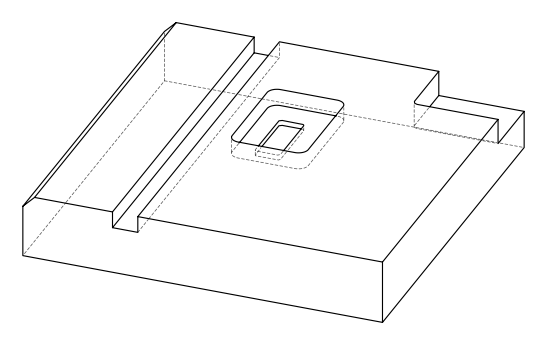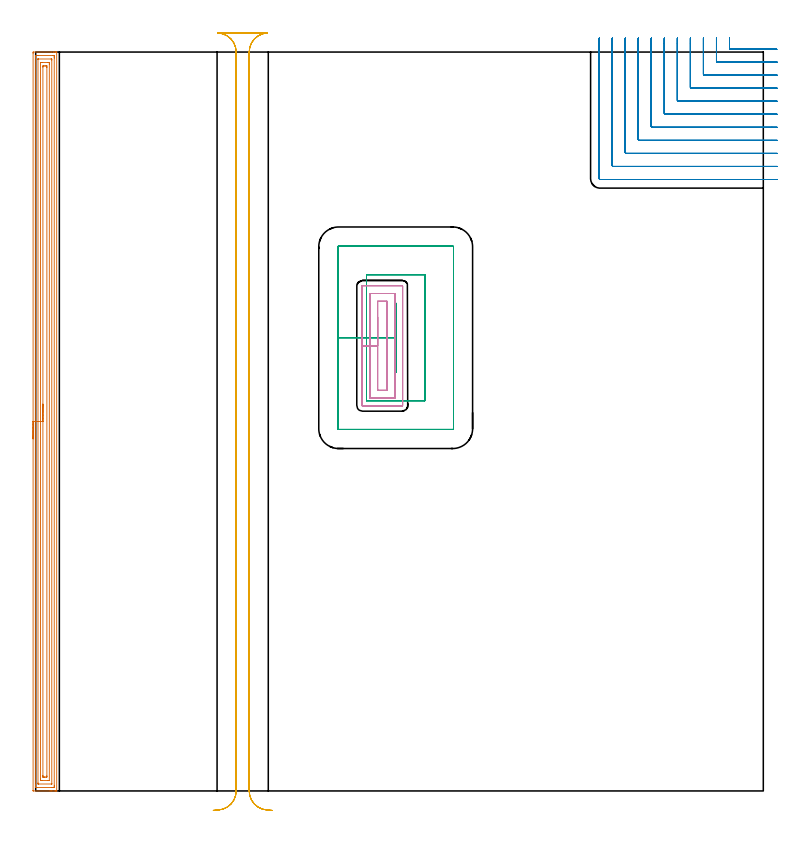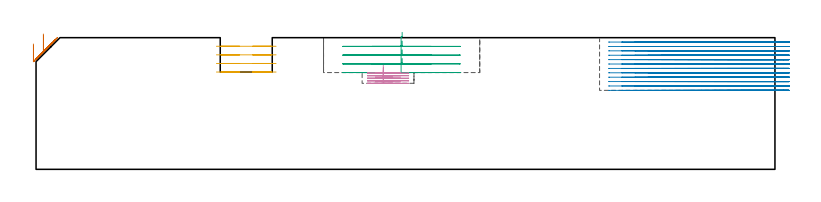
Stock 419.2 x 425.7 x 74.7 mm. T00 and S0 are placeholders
(PLAN: 5 operations, 4 tool changes, 67.8 min)
(1 AREA_MILL | FG_CHAMFER_SURFACE | UGT0205_001 | 17.31 min | 39362 mm3)
(2 MILL_CORNER_NOTCH_RECTANGULAR | CORNER_NOTCH_RECTANGULAR | NXT0201_013 | Follow Part, ap 2.5, ae 75% | 32.02 min | 233049 mm3)
(3 MILL_RECTANGULAR_POCKET | POCKET_RECTANGULAR_STRAIGHT | UGT0201_105 | Follow Part, ap 5.5, ae 75% | 5.87 min | 221685 mm3)
(4 MILL_RECTANGULAR_POCKET_1 | POCKET_RECTANGULAR_STRAIGHT_1 | UGT0201_014 | Follow Part, ap 1.5, ae 75% | 4.93 min | 13438 mm3)
(5 MILL_RECTANGULAR_SLOT | SLOT_RECTANGULAR | UGT0201_105 | Follow Part, ap 5.5, ae 75% | 7.68 min | 244871 mm3)
(TOOL UGT0205_001 | Chamfer Mill 20 x 3 x 45 deg. | D20 FL50 Z2)
(TOOL NXT0201_013 | ENDMILL 10mm | D10 FL30 Z4)
(TOOL UGT0201_105 | End Mill 22 mm | D22 FL25 Z2)
(TOOL UGT0201_014 | End mill 6 mm | D6 FL24 Z4)
(OP 1 AREA_MILL)
G17 G21 G94 G90
T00 M6
G54
G17 G0 G90 X-1.5 Y202.85 S1061 M3
G43 Z84.7 H0
Z71.1
G94 G1 Y202.888 Z70.228 F250.
Y203.002 Z69.363
Y203.191 Z68.512
Y203.453 Z67.68
Y203.787 Z66.874
Y204.19 Z66.1
Y204.658 Z65.364
Y205.19 Z64.672
Y205.779 Z64.029
Y206.422 Z63.44
Y207.114 Z62.908
Y207.85 Z62.44
Y208.624 Z62.037
Y209.43 Z61.703
Y210.262 Z61.441
Y211.113 Z61.252
Y211.978 Z61.138
Y212.85 Z61.1
Y425.079
X-1.497 Y425.402 Z61.102
X-1.492 Y425.69 Z61.106
X-1.201 Y425.7 Z61.397
X8.86 Z71.454
X10.292 Z72.888
X10.64 Z73.235
X11.335 Z73.935
X11.654 Z74.254
X12.053 Y425.694 Z74.644
X12.097 Y425.69 Z74.688
X12.1 Y425.525 Z74.7
Y0.175
X12.097 Y0.01 Z74.688
X12.053 Y0.006 Z74.644
X11.654 Y0. Z74.254
X11.335 Z73.935
X10.64 Z73.235
X9.402 Z71.999
X8.86 Z71.454
X8.241 Z70.836
X-1.201 Z61.396
X-1.492 Y0.01 Z61.106
X-1.499 Y0.3 Z61.099
Y0.317
X-1.5 Y212.85 Z61.1
X-0.086 Z62.514
Y422.444
X-0.082 Y423.291 Z62.518
X-0.08 Y423.332 Z62.52
X-0.04 Y423.69 Z62.56
X0.446 Y423.698 Z63.046
X0.85 Y423.699 Z63.45
X1.333 Y423.7 Z63.933
X9.75 Y423.699 Z72.35
X10.236 Y423.697 Z72.836
X10.64 Y423.69 Z73.24
X10.68 Y423.291 Z73.28
X10.683 Y423.248 Z73.283
X10.686 Y422.398 Z73.286
Y422.351
Y3.256
X10.682 Y2.409 Z73.282
X10.68 Y2.368 Z73.28
X10.64 Y2.01 Z73.24
X10.154 Y2.002 Z72.754
X9.75 Y2.001 Z72.35
X9.267 Y2. Z71.867
X0.85 Y2.001 Z63.45
X0.364 Y2.003 Z62.964
X-0.04 Y2.01 Z62.56
X-0.08 Y2.409 Z62.52
X-0.083 Y2.452 Z62.517
X-0.086 Y3.302 Z62.514
Y3.348
Y212.85
X1.328 Z63.928
X1.329 Y421.607 Z63.929
X1.33 Y421.659 Z63.93
X1.332 Y421.683 Z63.932
X1.334 Y421.688 Z63.934
X1.351 Y421.691 Z63.951
X1.546 Y421.699 Z64.146
X8.86 Z71.46
X9.055 Y421.695 Z71.655
X9.184 Y421.69 Z71.784
X9.265 Y421.683 Z71.865
X9.267 Y421.641 Z71.867
X9.269 Y421.504 Z71.869
X9.271 Y421.091 Z71.871
Y4.092
X9.27 Y4.041 Z71.87
X9.268 Y4.017 Z71.868
X9.266 Y4.012 Z71.866
X9.249 Y4.009 Z71.849
X9.053 Y4.001 Z71.653
X1.74 Z64.34
X1.545 Y4.005 Z64.145
X1.416 Y4.01 Z64.016
X1.335 Y4.017 Z63.935
X1.333 Y4.059 Z63.933
X1.331 Y4.196 Z63.931
X1.329 Y4.609 Z63.929
X1.328 Y212.85 Z63.928
X2.743 Z65.343
Y419.604
X2.744 Y419.656 Z65.344
X2.746 Y419.683 Z65.346
X2.749 Y419.69 Z65.349
X2.757 Y419.693 Z65.357
X2.865 Y419.697 Z65.465
X3.084 Y419.699 Z65.684
X3.52 Y419.7 Z66.12
X7.08 Z69.68
X7.523 Y419.698 Z70.123
X7.736 Y419.694 Z70.336
X7.84 Y419.69 Z70.44
X7.851 Y419.682 Z70.451
X7.853 Y419.664 Z70.453
X7.855 Y419.626 Z70.455
X7.857 Y418.936 Z70.457
Y418.823
Y6.096
X7.856 Y6.044 Z70.456
X7.853 Y6.017 Z70.453
X7.851 Y6.01 Z70.451
X7.843 Y6.007 Z70.443
X7.735 Y6.003 Z70.335
X7.516 Y6.001 Z70.116
X7.08 Y6. Z69.68
X3.52 Z66.12
X3.077 Y6.002 Z65.677
X2.864 Y6.006 Z65.464
X2.76 Y6.01 Z65.36
X2.749 Y6.018 Z65.349
X2.747 Y6.036 Z65.347
X2.745 Y6.074 Z65.345
X2.743 Y6.764 Z65.343
Y212.85
X4.157 Z66.757
X4.158 Y417.036 Z66.758
X4.159 Y417.288 Z66.759
X4.164 Y417.544 Z66.764
X4.169 Y417.69 Z66.769
X4.245 Y417.693 Z66.845
X4.41 Y417.697 Z67.01
X4.639 Y417.7 Z67.239
X5.3 Z67.9
X5.529 Z68.129
X6.19 Y417.697 Z68.79
X6.424 Y417.694 Z69.024
X6.437 Y417.684 Z69.037
X6.439 Y417.679 Z69.039
X6.442 Y417.036 Z69.042
X6.443 Y416.782 Z69.043
X6.442 Y8.664 Z69.042
X6.441 Y8.412 Z69.041
X6.436 Y8.156 Z69.036
X6.431 Y8.01 Z69.031
X6.355 Y8.007 Z68.955
X6.19 Y8.003 Z68.79
X5.961 Y8. Z68.561
X5.3 Z67.9
X5.071 Z67.671
X4.41 Y8.002 Z67.01
X4.176 Y8.005 Z66.776
X4.163 Y8.016 Z66.763
X4.161 Y8.021 Z66.761
X4.157 Y8.664 Z66.757
Y8.918
Y212.85
Y213.722 Z66.795
Y214.586 Z66.909
Y215.438 Z67.098
Y216.27 Z67.36
Y217.076 Z67.694
Y217.85 Z68.097
Y218.586 Z68.565
Y219.278 Z69.096
Y219.921 Z69.686
Y220.51 Z70.329
Y221.041 Z71.021
Y221.51 Z71.757
Y221.913 Z72.531
Y222.247 Z73.337
Y222.509 Z74.169
Y222.698 Z75.02
Y222.812 Z75.885
Y222.85 Z76.757
G0 Z84.7
M5
M2
(OP 2 MILL_CORNER_NOTCH_RECTANGULAR)
G17 G21 G94 G90
T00 M6
G54
G17 G0 G90 X399.7 Y433.7 S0 M3
G43 Z84.7 H0
Z72.208
G94 G1 Y430.7 F250.
Y427.795 F500.
G3 X400.195 Y427.3 R0.5
G1 X423.937
X426.937 F250.
G0 Z84.7
X392.2 Y433.7
Z72.208
G1 Y430.7
Y420.295 F500.
G3 X392.695 Y419.8 R0.5
G1 X424.2
X427.2 F250.
G0 Z84.7
X384.7 Y433.7
Z72.208
G1 Y430.7
Y412.795 F500.
G3 X385.195 Y412.3 R0.5
G1 X424.2
X427.2 F250.
G0 Z84.7
X377.2 Y433.7
Z72.208
G1 Y430.7
Y405.295 F500.
G3 X377.695 Y404.8 R0.5
G1 X424.2
X427.2 F250.
G0 Z84.7
X369.7 Y433.7
Z72.208
G1 Y430.7
Y397.796 F500.
G3 X370.196 Y397.3 R0.5
G1 X424.2
X427.2 F250.
G0 Z84.7
X362.2 Y433.7
Z72.208
G1 Y430.7
Y390.296 F500.
G3 X362.696 Y389.8 R0.5
G1 X424.2
X427.2 F250.
G0 Z84.7
X354.7 Y433.7
Z72.208
G1 Y430.7
Y382.796 F500.
G3 X355.196 Y382.3 R0.5
G1 X424.2
X427.2 F250.
G0 Z84.7
X347.2 Y433.7
Z72.208
G1 Y430.7
Y375.296 F500.
G3 X347.696 Y374.8 R0.5
G1 X424.2
X427.2 F250.
G0 Z84.7
X339.7 Y433.7
Z72.208
G1 Y430.7
Y367.796 F500.
G3 X340.196 Y367.3 R0.5
G1 X424.2
X427.2 F250.
G0 Z84.7
X332.2 Y433.7
Z72.208
G1 Y430.7
Y360.297 F500.
G3 X332.697 Y359.8 R0.5
G1 X424.2
X427.2 F250.
G0 Z84.7
X324.7 Y433.7
Z72.208
G1 Y430.7
Y352.797 F500.
G3 X325.197 Y352.3 R0.5
G1 X424.2
X427.2 F250.
G0 Z84.7
X399.7 Y433.7
Z69.717
G1 Y430.7
Y427.794 F500.
G3 X400.194 Y427.3 R0.5
G1 X423.937
X426.937 F250.
G0 Z84.7
X392.2 Y433.7
Z69.717
G1 Y430.7
Y420.295 F500.
G3 X392.695 Y419.8 R0.5
G1 X424.2
X427.2 F250.
G0 Z84.7
X384.7 Y433.7
Z69.717
G1 Y430.7
Y412.795 F500.
G3 X385.195 Y412.3 R0.5
G1 X424.2
X427.2 F250.
G0 Z84.7
X377.2 Y433.7
Z69.717
G1 Y430.7
Y405.295 F500.
G3 X377.695 Y404.8 R0.5
G1 X424.2
X427.2 F250.
G0 Z84.7
X369.7 Y433.7
Z69.717
G1 Y430.7
Y397.795 F500.
G3 X370.195 Y397.3 R0.5
G1 X424.2
X427.2 F250.
G0 Z84.7
X362.2 Y433.7
Z69.717
G1 Y430.7
Y390.296 F500.
G3 X362.696 Y389.8 R0.5
G1 X424.2
X427.2 F250.
G0 Z84.7
X354.7 Y433.7
Z69.717
G1 Y430.7
Y382.796 F500.
G3 X355.196 Y382.3 R0.5
G1 X424.2
X427.2 F250.
G0 Z84.7
X347.2 Y433.7
Z69.717
G1 Y430.7
Y375.296 F500.
G3 X347.696 Y374.8 R0.5
G1 X424.2
X427.2 F250.
G0 Z84.7
X339.7 Y433.7
Z69.717
G1 Y430.7
Y367.796 F500.
G3 X340.196 Y367.3 R0.5
G1 X424.2
X427.2 F250.
G0 Z84.7
X332.2 Y433.7
Z69.717
G1 Y430.7
Y360.296 F500.
G3 X332.696 Y359.8 R0.5
G1 X424.2
X427.2 F250.
G0 Z84.7
X324.7 Y433.7
Z69.717
G1 Y430.7
Y352.797 F500.
G3 X325.197 Y352.3 R0.5
G1 X424.2
X427.2 F250.
G0 Z84.7
X399.7 Y433.7
Z67.225
G1 Y430.7
Y427.794 F500.
G3 X400.194 Y427.3 R0.5
G1 X423.937
X426.937 F250.
G0 Z84.7
X392.2 Y433.7
Z67.225
G1 Y430.7
Y420.295 F500.
G3 X392.695 Y419.8 R0.5
G1 X424.2
X427.2 F250.
G0 Z84.7
X384.7 Y433.7
Z67.225
G1 Y430.7
Y412.795 F500.
G3 X385.195 Y412.3 R0.5
G1 X424.2
X427.2 F250.
G0 Z84.7
X377.2 Y433.7
Z67.225
G1 Y430.7
Y405.295 F500.
G3 X377.695 Y404.8 R0.5
G1 X424.2
X427.2 F250.
G0 Z84.7
X369.7 Y433.7
Z67.225
G1 Y430.7
Y397.795 F500.
G3 X370.195 Y397.3 R0.5
G1 X424.2
X427.2 F250.
G0 Z84.7
X362.2 Y433.7
Z67.225
G1 Y430.7
Y390.296 F500.
G3 X362.696 Y389.8 R0.5
G1 X424.2
X427.2 F250.
G0 Z84.7
X354.7 Y433.7
Z67.225
G1 Y430.7
Y382.796 F500.
G3 X355.196 Y382.3 R0.5
G1 X424.2
X427.2 F250.
G0 Z84.7
X347.2 Y433.7
Z67.225
G1 Y430.7
Y375.296 F500.
G3 X347.696 Y374.8 R0.5
G1 X424.2
X427.2 F250.
G0 Z84.7
X339.7 Y433.7
Z67.225
G1 Y430.7
Y367.796 F500.
G3 X340.196 Y367.3 R0.5
G1 X424.2
X427.2 F250.
G0 Z84.7
X332.2 Y433.7
Z67.225
G1 Y430.7
Y360.296 F500.
G3 X332.696 Y359.8 R0.5
G1 X424.2
X427.2 F250.
G0 Z84.7
X324.7 Y433.7
Z67.225
G1 Y430.7
Y352.797 F500.
G3 X325.197 Y352.3 R0.5
G1 X424.2
X427.2 F250.
G0 Z84.7
X399.7 Y433.7
Z64.733
G1 Y430.7
Y427.794 F500.
G3 X400.194 Y427.3 R0.5
G1 X423.937
X426.937 F250.
G0 Z84.7
X392.2 Y433.7
Z64.733
G1 Y430.7
Y420.295 F500.
G3 X392.695 Y419.8 R0.5
G1 X424.2
X427.2 F250.
G0 Z84.7
X384.7 Y433.7
Z64.733
G1 Y430.7
Y412.795 F500.
G3 X385.195 Y412.3 R0.5
G1 X424.2
X427.2 F250.
G0 Z84.7
X377.2 Y433.7
Z64.733
G1 Y430.7
Y405.295 F500.
G3 X377.695 Y404.8 R0.5
G1 X424.2
X427.2 F250.
G0 Z84.7
X369.7 Y433.7
Z64.733
G1 Y430.7
Y397.795 F500.
G3 X370.195 Y397.3 R0.5
G1 X424.2
X427.2 F250.
G0 Z84.7
X362.2 Y433.7
Z64.733
G1 Y430.7
Y390.296 F500.
G3 X362.696 Y389.8 R0.5
G1 X424.2
X427.2 F250.
G0 Z84.7
X354.7 Y433.7
Z64.733
G1 Y430.7
Y382.796 F500.
G3 X355.196 Y382.3 R0.5
G1 X424.2
X427.2 F250.
G0 Z84.7
X347.2 Y433.7
Z64.733
G1 Y430.7
Y375.296 F500.
G3 X347.696 Y374.8 R0.5
G1 X424.2
X427.2 F250.
G0 Z84.7
X339.7 Y433.7
Z64.733
G1 Y430.7
Y367.796 F500.
G3 X340.196 Y367.3 R0.5
G1 X424.2
X427.2 F250.
G0 Z84.7
X332.2 Y433.7
Z64.733
G1 Y430.7
Y360.296 F500.
G3 X332.696 Y359.8 R0.5
G1 X424.2
X427.2 F250.
G0 Z84.7
X324.7 Y433.7
Z64.733
G1 Y430.7
Y352.797 F500.
G3 X325.197 Y352.3 R0.5
G1 X424.2
X427.2 F250.
G0 Z84.7
X399.7 Y433.7
Z62.242
G1 Y430.7
Y427.794 F500.
G3 X400.194 Y427.3 R0.5
G1 X423.937
X426.937 F250.
G0 Z84.7
X392.2 Y433.7
Z62.242
G1 Y430.7
Y420.295 F500.
G3 X392.695 Y419.8 R0.5
G1 X424.2
X427.2 F250.
G0 Z84.7
X384.7 Y433.7
Z62.242
G1 Y430.7
Y412.795 F500.
G3 X385.195 Y412.3 R0.5
G1 X424.2
X427.2 F250.
G0 Z84.7
X377.2 Y433.7
Z62.242
G1 Y430.7
Y405.295 F500.
G3 X377.695 Y404.8 R0.5
G1 X424.2
X427.2 F250.
G0 Z84.7
X369.7 Y433.7
Z62.242
G1 Y430.7
Y397.795 F500.
G3 X370.195 Y397.3 R0.5
G1 X424.2
X427.2 F250.
G0 Z84.7
X362.2 Y433.7
Z62.242
G1 Y430.7
Y390.296 F500.
G3 X362.696 Y389.8 R0.5
G1 X424.2
X427.2 F250.
G0 Z84.7
X354.7 Y433.7
Z62.242
G1 Y430.7
Y382.796 F500.
G3 X355.196 Y382.3 R0.5
G1 X424.2
X427.2 F250.
G0 Z84.7
X347.2 Y433.7
Z62.242
G1 Y430.7
Y375.296 F500.
G3 X347.696 Y374.8 R0.5
G1 X424.2
X427.2 F250.
G0 Z84.7
X339.7 Y433.7
Z62.242
G1 Y430.7
Y367.796 F500.
G3 X340.196 Y367.3 R0.5
G1 X424.2
X427.2 F250.
G0 Z84.7
X332.2 Y433.7
Z62.242
G1 Y430.7
Y360.296 F500.
G3 X332.696 Y359.8 R0.5
G1 X424.2
X427.2 F250.
G0 Z84.7
X324.7 Y433.7
Z62.242
G1 Y430.7
Y352.797 F500.
G3 X325.197 Y352.3 R0.5
G1 X424.2
X427.2 F250.
G0 Z84.7
X399.7 Y433.7
Z59.75
G1 Y430.7
Y427.795 F500.
G3 X400.195 Y427.3 R0.5
G1 X423.937
X426.937 F250.
G0 Z84.7
X392.2 Y433.7
Z59.75
G1 Y430.7
Y420.295 F500.
G3 X392.695 Y419.8 R0.5
G1 X424.2
X427.2 F250.
G0 Z84.7
X384.7 Y433.7
Z59.75
G1 Y430.7
Y412.795 F500.
G3 X385.195 Y412.3 R0.5
G1 X424.2
X427.2 F250.
G0 Z84.7
X377.2 Y433.7
Z59.75
G1 Y430.7
Y405.295 F500.
G3 X377.695 Y404.8 R0.5
G1 X424.2
X427.2 F250.
G0 Z84.7
X369.7 Y433.7
Z59.75
G1 Y430.7
Y397.796 F500.
G3 X370.196 Y397.3 R0.5
G1 X424.2
X427.2 F250.
G0 Z84.7
X362.2 Y433.7
Z59.75
G1 Y430.7
Y390.296 F500.
G3 X362.696 Y389.8 R0.5
G1 X424.2
X427.2 F250.
G0 Z84.7
X354.7 Y433.7
Z59.75
G1 Y430.7
Y382.796 F500.
G3 X355.196 Y382.3 R0.5
G1 X424.2
X427.2 F250.
G0 Z84.7
X347.2 Y433.7
Z59.75
G1 Y430.7
Y375.296 F500.
G3 X347.696 Y374.8 R0.5
G1 X424.2
X427.2 F250.
G0 Z84.7
X339.7 Y433.7
Z59.75
G1 Y430.7
Y367.796 F500.
G3 X340.196 Y367.3 R0.5
G1 X424.2
X427.2 F250.
G0 Z84.7
X332.2 Y433.7
Z59.75
G1 Y430.7
Y360.297 F500.
G3 X332.697 Y359.8 R0.5
G1 X424.2
X427.2 F250.
G0 Z84.7
X324.7 Y433.7
Z59.75
G1 Y430.7
Y352.797 F500.
G3 X325.197 Y352.3 R0.5
G1 X424.2
X427.2 F250.
G0 Z84.7
X399.7 Y433.7
Z57.258
G1 Y430.7
Y427.795 F500.
G3 X400.195 Y427.3 R0.5
G1 X423.937
X426.937 F250.
G0 Z84.7
X392.2 Y433.7
Z57.258
G1 Y430.7
Y420.295 F500.
G3 X392.695 Y419.8 R0.5
G1 X424.2
X427.2 F250.
G0 Z84.7
X384.7 Y433.7
Z57.258
G1 Y430.7
Y412.795 F500.
G3 X385.195 Y412.3 R0.5
G1 X424.2
X427.2 F250.
G0 Z84.7
X377.2 Y433.7
Z57.258
G1 Y430.7
Y405.295 F500.
G3 X377.695 Y404.8 R0.5
G1 X424.2
X427.2 F250.
G0 Z84.7
X369.7 Y433.7
Z57.258
G1 Y430.7
Y397.796 F500.
G3 X370.196 Y397.3 R0.5
G1 X424.2
X427.2 F250.
G0 Z84.7
X362.2 Y433.7
Z57.258
G1 Y430.7
Y390.296 F500.
G3 X362.696 Y389.8 R0.5
G1 X424.2
X427.2 F250.
G0 Z84.7
X354.7 Y433.7
Z57.258
G1 Y430.7
Y382.796 F500.
G3 X355.196 Y382.3 R0.5
G1 X424.2
X427.2 F250.
G0 Z84.7
X347.2 Y433.7
Z57.258
G1 Y430.7
Y375.296 F500.
G3 X347.696 Y374.8 R0.5
G1 X424.2
X427.2 F250.
G0 Z84.7
X339.7 Y433.7
Z57.258
G1 Y430.7
Y367.796 F500.
G3 X340.196 Y367.3 R0.5
G1 X424.2
X427.2 F250.
G0 Z84.7
X332.2 Y433.7
Z57.258
G1 Y430.7
Y360.297 F500.
G3 X332.697 Y359.8 R0.5
G1 X424.2
X427.2 F250.
G0 Z84.7
X324.7 Y433.7
Z57.258
G1 Y430.7
Y352.797 F500.
G3 X325.197 Y352.3 R0.5
G1 X424.2
X427.2 F250.
G0 Z84.7
X399.7 Y433.7
Z54.767
G1 Y430.7
Y427.795 F500.
G3 X400.195 Y427.3 R0.5
G1 X423.937
X426.937 F250.
G0 Z84.7
X392.2 Y433.7
Z54.767
G1 Y430.7
Y420.295 F500.
G3 X392.695 Y419.8 R0.5
G1 X424.2
X427.2 F250.
G0 Z84.7
X384.7 Y433.7
Z54.767
G1 Y430.7
Y412.795 F500.
G3 X385.195 Y412.3 R0.5
G1 X424.2
X427.2 F250.
G0 Z84.7
X377.2 Y433.7
Z54.767
G1 Y430.7
Y405.295 F500.
G3 X377.695 Y404.8 R0.5
G1 X424.2
X427.2 F250.
G0 Z84.7
X369.7 Y433.7
Z54.767
G1 Y430.7
Y397.796 F500.
G3 X370.196 Y397.3 R0.5
G1 X424.2
X427.2 F250.
G0 Z84.7
X362.2 Y433.7
Z54.767
G1 Y430.7
Y390.296 F500.
G3 X362.696 Y389.8 R0.5
G1 X424.2
X427.2 F250.
G0 Z84.7
X354.7 Y433.7
Z54.767
G1 Y430.7
Y382.796 F500.
G3 X355.196 Y382.3 R0.5
G1 X424.2
X427.2 F250.
G0 Z84.7
X347.2 Y433.7
Z54.767
G1 Y430.7
Y375.296 F500.
G3 X347.696 Y374.8 R0.5
G1 X424.2
X427.2 F250.
G0 Z84.7
X339.7 Y433.7
Z54.767
G1 Y430.7
Y367.796 F500.
G3 X340.196 Y367.3 R0.5
G1 X424.2
X427.2 F250.
G0 Z84.7
X332.2 Y433.7
Z54.767
G1 Y430.7
Y360.297 F500.
G3 X332.697 Y359.8 R0.5
G1 X424.2
X427.2 F250.
G0 Z84.7
X324.7 Y433.7
Z54.767
G1 Y430.7
Y352.797 F500.
G3 X325.197 Y352.3 R0.5
G1 X424.2
X427.2 F250.
G0 Z84.7
X399.7 Y433.7
Z52.275
G1 Y430.7
Y427.795 F500.
G3 X400.195 Y427.3 R0.5
G1 X423.937
X426.937 F250.
G0 Z84.7
X392.2 Y433.7
Z52.275
G1 Y430.7
Y420.295 F500.
G3 X392.695 Y419.8 R0.5
G1 X424.2
X427.2 F250.
G0 Z84.7
X384.7 Y433.7
Z52.275
G1 Y430.7
Y412.795 F500.
G3 X385.195 Y412.3 R0.5
G1 X424.2
X427.2 F250.
G0 Z84.7
X377.2 Y433.7
Z52.275
G1 Y430.7
Y405.295 F500.
G3 X377.695 Y404.8 R0.5
G1 X424.2
X427.2 F250.
G0 Z84.7
X369.7 Y433.7
Z52.275
G1 Y430.7
Y397.796 F500.
G3 X370.196 Y397.3 R0.5
G1 X424.2
X427.2 F250.
G0 Z84.7
X362.2 Y433.7
Z52.275
G1 Y430.7
Y390.296 F500.
G3 X362.696 Y389.8 R0.5
G1 X424.2
X427.2 F250.
G0 Z84.7
X354.7 Y433.7
Z52.275
G1 Y430.7
Y382.796 F500.
G3 X355.196 Y382.3 R0.5
G1 X424.2
X427.2 F250.
G0 Z84.7
X347.2 Y433.7
Z52.275
G1 Y430.7
Y375.296 F500.
G3 X347.696 Y374.8 R0.5
G1 X424.2
X427.2 F250.
G0 Z84.7
X339.7 Y433.7
Z52.275
G1 Y430.7
Y367.796 F500.
G3 X340.196 Y367.3 R0.5
G1 X424.2
X427.2 F250.
G0 Z84.7
X332.2 Y433.7
Z52.275
G1 Y430.7
Y360.297 F500.
G3 X332.697 Y359.8 R0.5
G1 X424.2
X427.2 F250.
G0 Z84.7
X324.7 Y433.7
Z52.275
G1 Y430.7
Y352.797 F500.
G3 X325.197 Y352.3 R0.5
G1 X424.2
X427.2 F250.
G0 Z84.7
X399.7 Y433.7
Z49.783
G1 Y430.7
Y427.795 F500.
G3 X400.195 Y427.3 R0.5
G1 X423.937
X426.937 F250.
G0 Z84.7
X392.2 Y433.7
Z49.783
G1 Y430.7
Y420.295 F500.
G3 X392.695 Y419.8 R0.5
G1 X424.2
X427.2 F250.
G0 Z84.7
X384.7 Y433.7
Z49.783
G1 Y430.7
Y412.795 F500.
G3 X385.195 Y412.3 R0.5
G1 X424.2
X427.2 F250.
G0 Z84.7
X377.2 Y433.7
Z49.783
G1 Y430.7
Y405.295 F500.
G3 X377.695 Y404.8 R0.5
G1 X424.2
X427.2 F250.
G0 Z84.7
X369.7 Y433.7
Z49.783
G1 Y430.7
Y397.796 F500.
G3 X370.196 Y397.3 R0.5
G1 X424.2
X427.2 F250.
G0 Z84.7
X362.2 Y433.7
Z49.783
G1 Y430.7
Y390.296 F500.
G3 X362.696 Y389.8 R0.5
G1 X424.2
X427.2 F250.
G0 Z84.7
X354.7 Y433.7
Z49.783
G1 Y430.7
Y382.796 F500.
G3 X355.196 Y382.3 R0.5
G1 X424.2
X427.2 F250.
G0 Z84.7
X347.2 Y433.7
Z49.783
G1 Y430.7
Y375.296 F500.
G3 X347.696 Y374.8 R0.5
G1 X424.2
X427.2 F250.
G0 Z84.7
X339.7 Y433.7
Z49.783
G1 Y430.7
Y367.796 F500.
G3 X340.196 Y367.3 R0.5
G1 X424.2
X427.2 F250.
G0 Z84.7
X332.2 Y433.7
Z49.783
G1 Y430.7
Y360.297 F500.
G3 X332.697 Y359.8 R0.5
G1 X424.2
X427.2 F250.
G0 Z84.7
X324.7 Y433.7
Z49.783
G1 Y430.7
Y352.797 F500.
G3 X325.197 Y352.3 R0.5
G1 X424.2
X427.2 F250.
G0 Z84.7
X399.7 Y433.7
Z47.292
G1 Y430.7
Y427.795 F500.
G3 X400.195 Y427.3 R0.5
G1 X423.937
X426.937 F250.
G0 Z84.7
X392.2 Y433.7
Z47.292
G1 Y430.7
Y420.295 F500.
G3 X392.695 Y419.8 R0.5
G1 X424.2
X427.2 F250.
G0 Z84.7
X384.7 Y433.7
Z47.292
G1 Y430.7
Y412.795 F500.
G3 X385.195 Y412.3 R0.5
G1 X424.2
X427.2 F250.
G0 Z84.7
X377.2 Y433.7
Z47.292
G1 Y430.7
Y405.295 F500.
G3 X377.695 Y404.8 R0.5
G1 X424.2
X427.2 F250.
G0 Z84.7
X369.7 Y433.7
Z47.292
G1 Y430.7
Y397.796 F500.
G3 X370.196 Y397.3 R0.5
G1 X424.2
X427.2 F250.
G0 Z84.7
X362.2 Y433.7
Z47.292
G1 Y430.7
Y390.296 F500.
G3 X362.696 Y389.8 R0.5
G1 X424.2
X427.2 F250.
G0 Z84.7
X354.7 Y433.7
Z47.292
G1 Y430.7
Y382.796 F500.
G3 X355.196 Y382.3 R0.5
G1 X424.2
X427.2 F250.
G0 Z84.7
X347.2 Y433.7
Z47.292
G1 Y430.7
Y375.296 F500.
G3 X347.696 Y374.8 R0.5
G1 X424.2
X427.2 F250.
G0 Z84.7
X339.7 Y433.7
Z47.292
G1 Y430.7
Y367.796 F500.
G3 X340.196 Y367.3 R0.5
G1 X424.2
X427.2 F250.
G0 Z84.7
X332.2 Y433.7
Z47.292
G1 Y430.7
Y360.297 F500.
G3 X332.697 Y359.8 R0.5
G1 X424.2
X427.2 F250.
G0 Z84.7
X324.7 Y433.7
Z47.292
G1 Y430.7
Y352.797 F500.
G3 X325.197 Y352.3 R0.5
G1 X424.2
X427.2 F250.
G0 Z84.7
X399.7 Y433.7
Z44.8
G1 Y430.7
Y427.795 F500.
G3 X400.195 Y427.3 R0.5
G1 X423.937
X426.937 F250.
G0 Z84.7
X392.2 Y433.7
Z44.8
G1 Y430.7
Y420.295 F500.
G3 X392.695 Y419.8 R0.5
G1 X424.2
X427.2 F250.
G0 Z84.7
X384.7 Y433.7
Z44.8
G1 Y430.7
Y412.795 F500.
G3 X385.195 Y412.3 R0.5
G1 X424.2
X427.2 F250.
G0 Z84.7
X377.2 Y433.7
Z44.8
G1 Y430.7
Y405.295 F500.
G3 X377.695 Y404.8 R0.5
G1 X424.2
X427.2 F250.
G0 Z84.7
X369.7 Y433.7
Z44.8
G1 Y430.7
Y397.796 F500.
G3 X370.196 Y397.3 R0.5
G1 X424.2
X427.2 F250.
G0 Z84.7
X362.2 Y433.7
Z44.8
G1 Y430.7
Y390.296 F500.
G3 X362.696 Y389.8 R0.5
G1 X424.2
X427.2 F250.
G0 Z84.7
X354.7 Y433.7
Z44.8
G1 Y430.7
Y382.796 F500.
G3 X355.196 Y382.3 R0.5
G1 X424.2
X427.2 F250.
G0 Z84.7
X347.2 Y433.7
Z44.8
G1 Y430.7
Y375.296 F500.
G3 X347.696 Y374.8 R0.5
G1 X424.2
X427.2 F250.
G0 Z84.7
X339.7 Y433.7
Z44.8
G1 Y430.7
Y367.796 F500.
G3 X340.196 Y367.3 R0.5
G1 X424.2
X427.2 F250.
G0 Z84.7
X332.2 Y433.7
Z44.8
G1 Y430.7
Y360.297 F500.
G3 X332.697 Y359.8 R0.5
G1 X424.2
X427.2 F250.
G0 Z84.7
X324.7 Y433.7
Z44.8
G1 Y430.7
Y352.797 F500.
G3 X325.197 Y352.3 R0.5
G1 X424.2
X427.2 F250.
G0 Z84.7
M5
M2
(OP 3 MILL_RECTANGULAR_POCKET)
G17 G21 G94 G90
T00 M6
G54
G17 G0 G90 X207.7 Y271.63 S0 M3
G43 Z84.7 H0
Z77.7
G94 G1 Y280.9 Z75.216 F250.
X207.1 Z75.055
Y261.1 Z69.75
Y241.3 F500.
X207.7
Y280.9
X207.1
Y261.1
X190.6
Y224.8
X224.2
Y297.4
X190.6
Y261.1
X174.1
Y208.7
G3 X174.5 Y208.3 R0.4
G1 X240.3
G3 X240.7 Y208.7 R0.4
G1 Y313.5
G3 X240.3 Y313.9 R0.4
G1 X174.5
G3 X174.1 Y313.5 R0.4
G1 Y261.1
Y260.1
G0 X207.7 Y271.63 Z72.75
G1 Y280.9 Z70.266 F250.
X207.1 Z70.105
Y261.1 Z64.8
Y241.3 F500.
X207.7
Y280.9
X207.1
Y261.1
X190.6
Y224.8
X224.2
Y297.4
X190.6
Y261.1
X174.1
Y208.7
G3 X174.5 Y208.3 R0.4
G1 X240.3
G3 X240.7 Y208.7 R0.4
G1 Y313.5
G3 X240.3 Y313.9 R0.4
G1 X174.5
G3 X174.1 Y313.5 R0.4
G1 Y261.1
Y260.1
G0 X207.7 Y271.63 Z67.8
G1 Y280.9 Z65.316 F250.
X207.1 Z65.155
Y261.1 Z59.85
Y241.3 F500.
X207.7
Y280.9
X207.1
Y261.1
X190.6
Y224.8
X224.2
Y297.4
X190.6
Y261.1
X174.1
Y208.7
G3 X174.5 Y208.3 R0.4
G1 X240.3
G3 X240.7 Y208.7 R0.4
G1 Y313.5
G3 X240.3 Y313.9 R0.4
G1 X174.5
G3 X174.1 Y313.5 R0.4
G1 Y261.1
Y260.1
G0 X207.7 Y271.63 Z62.85
G1 Y280.9 Z60.366 F250.
X207.1 Z60.205
Y261.1 Z54.9
Y241.3 F500.
X207.7
Y280.9
X207.1
Y261.1
X190.6
Y224.8
X224.2
Y297.4
X190.6
Y261.1
X174.1
Y208.7
G3 X174.5 Y208.3 R0.4
G1 X240.3
G3 X240.7 Y208.7 R0.4
G1 Y313.5
G3 X240.3 Y313.9 R0.4
G1 X174.5
G3 X174.1 Y313.5 R0.4
G1 Y261.1
Y260.1
G0 Z84.7
M5
M2
(OP 4 MILL_RECTANGULAR_POCKET_1)
G17 G21 G94 G90
T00 M6
G54
G17 G0 G90 X197. Y273.016 S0 M3
G43 Z84.7 H0
Z58.994
G94 G1 Y256.45 Z54.556 F250.
Y230.8 F500.
X202.4
Y282.1
X197.
Y256.45
X192.5
Y226.3
X206.9
Y286.6
X192.5
Y256.45
X188.
Y222.1
G3 X188.3 Y221.8 R0.3
G1 X211.1
G3 X211.4 Y222.1 R0.3
G1 Y290.8
G3 X211.1 Y291.1 R0.3
G1 X188.3
G3 X188. Y290.8 R0.3
G1 Y256.45
Y255.45
G0 X197. Y273.016 Z57.556
G1 Y256.45 Z53.117 F250.
Y230.8 F500.
X202.4
Y282.1
X197.
Y256.45
X192.5
Y226.3
X206.9
Y286.6
X192.5
Y256.45
X188.
Y222.1
G3 X188.3 Y221.8 R0.3
G1 X211.1
G3 X211.4 Y222.1 R0.3
G1 Y290.8
G3 X211.1 Y291.1 R0.3
G1 X188.3
G3 X188. Y290.8 R0.3
G1 Y256.45
Y255.45
G0 X197. Y273.016 Z56.117
G1 Y256.45 Z51.678 F250.
Y230.8 F500.
X202.4
Y282.1
X197.
Y256.45
X192.5
Y226.3
X206.9
Y286.6
X192.5
Y256.45
X188.
Y222.1
G3 X188.3 Y221.8 R0.3
G1 X211.1
G3 X211.4 Y222.1 R0.3
G1 Y290.8
G3 X211.1 Y291.1 R0.3
G1 X188.3
G3 X188. Y290.8 R0.3
G1 Y256.45
Y255.45
G0 X197. Y273.016 Z54.678
G1 Y256.45 Z50.239 F250.
Y230.8 F500.
X202.4
Y282.1
X197.
Y256.45
X192.5
Y226.3
X206.9
Y286.6
X192.5
Y256.45
X188.
Y222.1
G3 X188.3 Y221.8 R0.3
G1 X211.1
G3 X211.4 Y222.1 R0.3
G1 Y290.8
G3 X211.1 Y291.1 R0.3
G1 X188.3
G3 X188. Y290.8 R0.3
G1 Y256.45
Y255.45
G0 X197. Y273.016 Z53.239
G1 Y256.45 Z48.8 F250.
Y230.8 F500.
X202.4
Y282.1
X197.
Y256.45
X192.5
Y226.3
X206.9
Y286.6
X192.5
Y256.45
X188.
Y222.1
G3 X188.3 Y221.8 R0.3
G1 X211.1
G3 X211.4 Y222.1 R0.3
G1 Y290.8
G3 X211.1 Y291.1 R0.3
G1 X188.3
G3 X188. Y290.8 R0.3
G1 Y256.45
Y255.45
G0 Z84.7
M5
M2
(OP 5 MILL_RECTANGULAR_SLOT)
G17 G21 G94 G90
T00 M6
G54
G17 G0 G90 X136.18 Y-11.191 S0 M3
G43 Z84.7 H0
Z69.825
G94 G1 X133.188 Y-10.97 F250.
G2 X123. Y0. R11. F500.
G1 Y425.7
G2 X133.531 Y436.69 R11.
G1 Y436.7
X104.969
Y436.69
G2 X115.5 Y425.7 R11.
G1 Y0.
G2 X105.312 Y-10.97 R11.
G1 X102.32 Y-11.191 F250.
G0 X136.18 Z64.95
G1 X133.188 Y-10.97
G2 X123. Y0. R11. F500.
G1 Y425.7
G2 X133.531 Y436.69 R11.
G1 Y436.7
X104.969
Y436.69
G2 X115.5 Y425.7 R11.
G1 Y0.
G2 X105.312 Y-10.97 R11.
G1 X102.32 Y-11.191 F250.
G0 X136.18 Z60.075
G1 X133.188 Y-10.97
G2 X123. Y0. R11. F500.
G1 Y425.7
G2 X133.531 Y436.69 R11.
G1 Y436.7
X104.969
Y436.69
G2 X115.5 Y425.7 R11.
G1 Y0.
G2 X105.312 Y-10.97 R11.
G1 X102.32 Y-11.191 F250.
G0 X136.18 Z55.2
G1 X133.188 Y-10.97
G2 X123. Y0. R11. F500.
G1 Y425.7
G2 X133.531 Y436.69 R11.
G1 Y436.7
X104.969
Y436.69
G2 X115.5 Y425.7 R11.
G1 Y0.
G2 X105.312 Y-10.97 R11.
G1 X102.32 Y-11.191 F250.
G0 Z84.7
M5
M2
